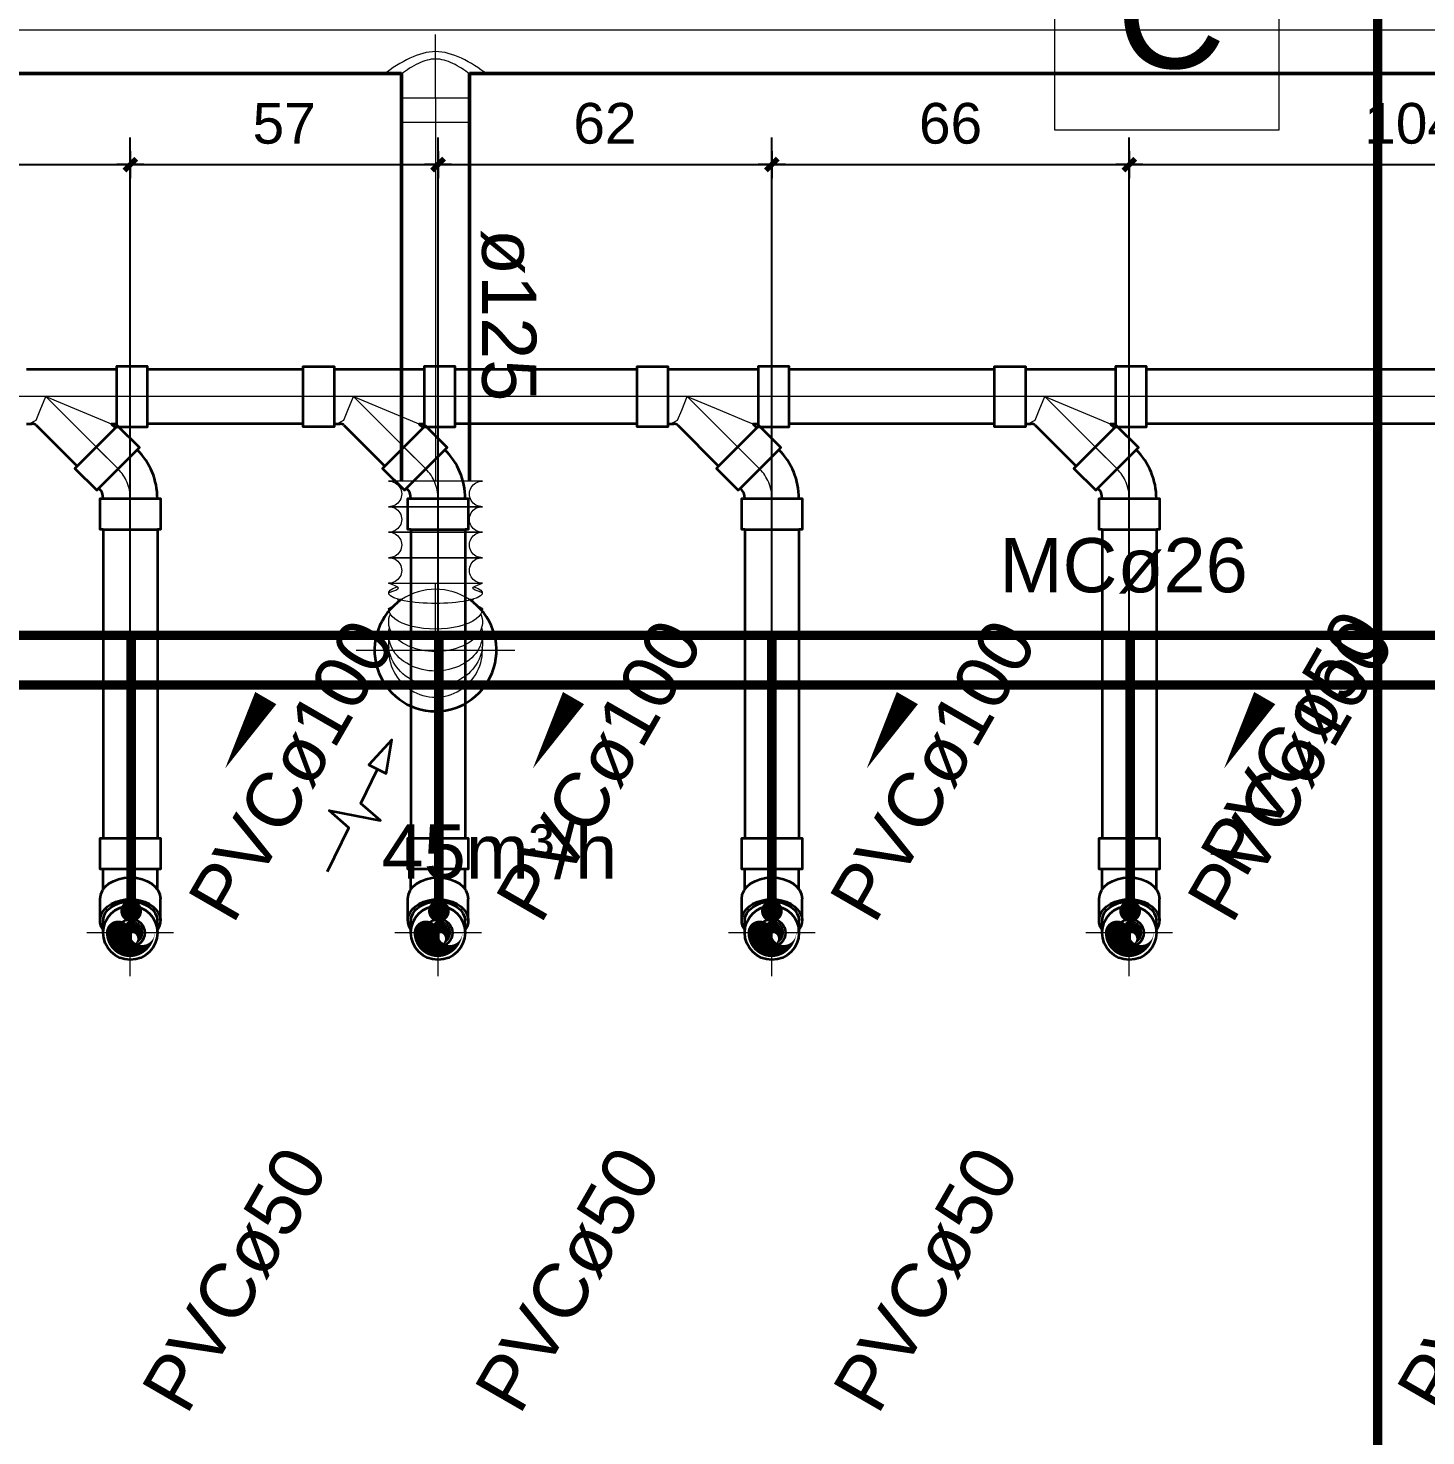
# Model space of a CAD drawing. Header units: metres. Extents: x -101133.8 to -101066.7, y -24899.3 to -24824.7.
# Drawn here: x -101109.935 to -101107.356, y -24846.924 to -24844.327 of the extents above; entities that cross this region are included whole.
import ezdxf

# ---------------------------------------------------------------- set-up
doc = ezdxf.new("R2010")
doc.units = ezdxf.units.M
doc.header["$LTSCALE"] = 0.2
doc.header["$PDSIZE"] = -5
doc.linetypes.add('AXES', pattern=[50.8, 31.75, -6.35, 6.35, -6.35])
doc.linetypes.add('CACHE', pattern=[9.525, 6.35, -3.175])
for name, color, linetype in [('CMT-COTATION DIVERS', 1, 'Continuous'), ('CMT-CVC-CTA1-REPRISE', 11, 'Continuous'), ('CMT-PLB-EC-U', 1, 'Continuous'), ('CMT-PLB-EF-U', 140, 'Continuous'), ('CMT-PLB-EU', 3, 'Continuous'), ('CMT-PLB-EV', 34, 'Continuous'), ('CMT-PLB-EV-SOUS DALLAGE', 1, 'Continuous'), ('CMT-PLB-REC-U', 30, 'Continuous')]:
    doc.layers.add(name, color=color, linetype=linetype)
doc.styles.add('Arial', font='arial.ttf')
doc.styles.get("Standard").update_dxf_attribs({"font": 'arial.ttf'})
doc.dimstyles.get("Standard").update_dxf_attribs({"dimtxt": 0.18, "dimasz": 0.18, "dimexe": 0.18, "dimexo": 0.0625, "dimgap": 0.09, "dimtad": 0, "dimtih": 1, "dimtoh": 1, "dimdec": 4, "dimzin": 0, "dimdsep": 46, "dimtxsty": 'Standard', "dimcen": 0.09, "dimadec": 0, "dimazin": 0, "dimtfac": 1, "dimtdec": 4, "dimtofl": 0, "dimtmove": 0, "dimatfit": 3, "dimfxl": 1, "dimtolj": 1, "dimtzin": 0, "dimarcsym": 0})

# ---------------------------------------------------------------- blocks, each defined once
blk = doc.blocks.new('COT-45')
at = {"color": 0}
for p, q in [((-1, 0), (1, 0)), ((0, -1), (0, 1))]:
    blk.add_line(p, q, dxfattribs=at)
at = {"color": 0, "const_width": 0.4}
blk.add_lwpolyline([(-0.44, -0.44), (0.44, 0.44)], dxfattribs=at)
blk = doc.blocks.new('*D108')
at = {"layer": 'CMT-COTATION DIVERS', "color": 0, "lineweight": -2}
for p, q in [((-101110.9176, -24845.9658), (-101110.9176, -24844.5285)), ((-101109.7469, -24845.8886), (-101109.7469, -24844.5285)), ((-101110.8926, -24844.5785), (-101109.7719, -24844.5785))]:
    blk.add_line(p, q, dxfattribs=at)
at = {"layer": 'Defpoints', "color": 0, "lineweight": 15}
for p in [(-101109.7469, -24844.5785), (-101109.7469, -24845.9186), (-101110.9176, -24845.9958)]:
    blk.add_point(p, dxfattribs=at)
at = {"layer": 'CMT-COTATION DIVERS', "color": 0, "lineweight": -2, "xscale": 0.025, "yscale": 0.025, "zscale": 0.025, "rotation": 180}
blk.add_blockref('COT-45', (-101110.9176, -24844.5785), dxfattribs=at)
at = {"layer": 'CMT-COTATION DIVERS', "color": 0, "lineweight": -2, "xscale": 0.025, "yscale": 0.025, "zscale": 0.025}
blk.add_blockref('COT-45', (-101109.7469, -24844.5785), dxfattribs=at)
at = {"layer": 'CMT-COTATION DIVERS', "color": 0, "lineweight": 15, "insert": (-101110.3322, -24844.5034), "char_height": 0.075, "attachment_point": 5}
blk.add_mtext('\\A1;117', dxfattribs=at)
blk = doc.blocks.new('*D109')
at = {"layer": 'CMT-COTATION DIVERS', "color": 0, "lineweight": -2}
for p, q in [((-101109.7469, -24845.8886), (-101109.7469, -24844.5285)), ((-101109.1791, -24845.8886), (-101109.1791, -24844.5285)), ((-101109.7219, -24844.5785), (-101109.2041, -24844.5785))]:
    blk.add_line(p, q, dxfattribs=at)
at = {"layer": 'Defpoints', "color": 0, "lineweight": 15}
for p in [(-101109.1791, -24844.5785), (-101109.7469, -24845.9186), (-101109.1791, -24845.9186)]:
    blk.add_point(p, dxfattribs=at)
at = {"layer": 'CMT-COTATION DIVERS', "color": 0, "lineweight": -2, "xscale": 0.025, "yscale": 0.025, "zscale": 0.025, "rotation": 180}
blk.add_blockref('COT-45', (-101109.7469, -24844.5785), dxfattribs=at)
at = {"layer": 'CMT-COTATION DIVERS', "color": 0, "lineweight": -2, "xscale": 0.025, "yscale": 0.025, "zscale": 0.025}
blk.add_blockref('COT-45', (-101109.1791, -24844.5785), dxfattribs=at)
at = {"layer": 'CMT-COTATION DIVERS', "color": 0, "lineweight": 15, "insert": (-101109.463, -24844.5029), "char_height": 0.075, "attachment_point": 5}
blk.add_mtext('\\A1;57', dxfattribs=at)
blk = doc.blocks.new('*D110')
at = {"layer": 'CMT-COTATION DIVERS', "color": 0, "lineweight": -2}
for p, q in [((-101109.1791, -24845.8886), (-101109.1791, -24844.5285)), ((-101108.5631, -24845.8886), (-101108.5631, -24844.5285)), ((-101109.1541, -24844.5785), (-101108.5881, -24844.5785))]:
    blk.add_line(p, q, dxfattribs=at)
at = {"layer": 'Defpoints', "color": 0, "lineweight": 15}
for p in [(-101108.5631, -24844.5785), (-101109.1791, -24845.9186), (-101108.5631, -24845.9186)]:
    blk.add_point(p, dxfattribs=at)
at = {"layer": 'CMT-COTATION DIVERS', "color": 0, "lineweight": -2, "xscale": 0.025, "yscale": 0.025, "zscale": 0.025, "rotation": 180}
blk.add_blockref('COT-45', (-101109.1791, -24844.5785), dxfattribs=at)
at = {"layer": 'CMT-COTATION DIVERS', "color": 0, "lineweight": -2, "xscale": 0.025, "yscale": 0.025, "zscale": 0.025}
blk.add_blockref('COT-45', (-101108.5631, -24844.5785), dxfattribs=at)
at = {"layer": 'CMT-COTATION DIVERS', "color": 0, "lineweight": 15, "insert": (-101108.8711, -24844.5028), "char_height": 0.075, "attachment_point": 5}
blk.add_mtext('\\A1;62', dxfattribs=at)
blk = doc.blocks.new('*D111')
at = {"layer": 'CMT-COTATION DIVERS', "color": 0, "lineweight": -2}
for p, q in [((-101108.5631, -24845.8886), (-101108.5631, -24844.5285)), ((-101107.9037, -24845.8886), (-101107.9037, -24844.5285)), ((-101108.5381, -24844.5785), (-101107.9287, -24844.5785))]:
    blk.add_line(p, q, dxfattribs=at)
at = {"layer": 'Defpoints', "color": 0, "lineweight": 15}
for p in [(-101107.9037, -24844.5785), (-101108.5631, -24845.9186), (-101107.9037, -24845.9186)]:
    blk.add_point(p, dxfattribs=at)
at = {"layer": 'CMT-COTATION DIVERS', "color": 0, "lineweight": -2, "xscale": 0.025, "yscale": 0.025, "zscale": 0.025, "rotation": 180}
blk.add_blockref('COT-45', (-101108.5631, -24844.5785), dxfattribs=at)
at = {"layer": 'CMT-COTATION DIVERS', "color": 0, "lineweight": -2, "xscale": 0.025, "yscale": 0.025, "zscale": 0.025}
blk.add_blockref('COT-45', (-101107.9037, -24844.5785), dxfattribs=at)
at = {"layer": 'CMT-COTATION DIVERS', "color": 0, "lineweight": 15, "insert": (-101108.2334, -24844.5028), "char_height": 0.075, "attachment_point": 5}
blk.add_mtext('\\A1;66', dxfattribs=at)
blk = doc.blocks.new('*D112')
at = {"layer": 'CMT-COTATION DIVERS', "color": 0, "lineweight": -2}
for p, q in [((-101107.9037, -24845.8886), (-101107.9037, -24844.5285)), ((-101106.8618, -24845.8485), (-101106.8618, -24844.5285)), ((-101107.8787, -24844.5785), (-101106.8868, -24844.5785))]:
    blk.add_line(p, q, dxfattribs=at)
at = {"layer": 'Defpoints', "color": 0, "lineweight": 15}
for p in [(-101106.8618, -24844.5785), (-101106.8618, -24845.8785), (-101107.9037, -24845.9186)]:
    blk.add_point(p, dxfattribs=at)
at = {"layer": 'CMT-COTATION DIVERS', "color": 0, "lineweight": -2, "xscale": 0.025, "yscale": 0.025, "zscale": 0.025, "rotation": 180}
blk.add_blockref('COT-45', (-101107.9037, -24844.5785), dxfattribs=at)
at = {"layer": 'CMT-COTATION DIVERS', "color": 0, "lineweight": -2, "xscale": 0.025, "yscale": 0.025, "zscale": 0.025}
blk.add_blockref('COT-45', (-101106.8618, -24844.5785), dxfattribs=at)
at = {"layer": 'CMT-COTATION DIVERS', "color": 0, "lineweight": 15, "insert": (-101107.3827, -24844.5028), "char_height": 0.075, "attachment_point": 5}
blk.add_mtext('\\A1;104', dxfattribs=at)

msp = doc.modelspace()

# ---------------------------------------------------------------- linework, layer by layer
at = {"layer": 'CMT-CVC-CTA1-REPRISE', "color": 8, "linetype": 'AXES', "lineweight": 20}
for p, q in [((-101109.5649, -24844.3307), (-101110.5879, -24844.3307)), ((-101109.1837, -24844.3307), (-101109.5649, -24844.3307)), ((-101108.5612, -24844.3307), (-101109.1837, -24844.3307)), ((-101109.1837, -24844.4557), (-101109.1837, -24844.3387)), ((-101107.6105, -24844.3307), (-101108.5612, -24844.3307)), ((-101106.9838, -24844.3307), (-101107.6105, -24844.3307)), ((-101109.1837, -24844.4557), (-101109.1837, -24845.1626)), ((-101109.1837, -24845.6208), (-101109.1837, -24845.3508)), ((-101109.3299, -24845.4746), (-101109.0374, -24845.4746))]:
    msp.add_line(p, q, dxfattribs=at)
at = {"layer": 'CMT-CVC-CTA1-REPRISE', "lineweight": 50}
for p, q in [((-101109.5649, -24844.4107), (-101110.5879, -24844.4107)), ((-101109.2462, -24844.4107), (-101109.5649, -24844.4107)), ((-101109.2462, -24844.4557), (-101109.2462, -24844.4107)), ((-101109.1212, -24844.4557), (-101109.1212, -24844.4107)), ((-101108.5612, -24844.4107), (-101109.1212, -24844.4107)), ((-101107.6105, -24844.4107), (-101108.5612, -24844.4107)), ((-101107.0463, -24844.4107), (-101107.6105, -24844.4107)), ((-101109.2462, -24844.4557), (-101109.2462, -24845.1626)), ((-101109.1212, -24844.4557), (-101109.1212, -24845.1626))]:
    msp.add_line(p, q, dxfattribs=at)
at = {"layer": 'CMT-CVC-CTA1-REPRISE', "color": 8, "linetype": 'Continuous', "lineweight": 20}
msp.add_line((-101109.1212, -24844.4557), (-101109.2462, -24844.4557), dxfattribs=at)
at = {"layer": 'CMT-CVC-CTA1-REPRISE', "color": 8, "linetype": 'CACHE', "lineweight": 20}
msp.add_line((-101109.1212, -24844.5007), (-101109.2462, -24844.5007), dxfattribs=at)
at = {"layer": 'CMT-CVC-CTA1-REPRISE', "color": 8, "linetype": 'Continuous', "lineweight": 20}
for points in [[(-101109.2702, -24845.2097), (-101109.0971, -24845.2097, -1.022259), (-101109.0971, -24845.1626), (-101109.2702, -24845.1626, -1.022259), (-101109.2702, -24845.2097), (-101109.2702, -24845.2097)], [(-101109.2702, -24845.2567), (-101109.0971, -24845.2567, -1.022259), (-101109.0971, -24845.2097), (-101109.2702, -24845.2097, -1.022259), (-101109.2702, -24845.2567), (-101109.2702, -24845.2567)], [(-101109.2702, -24845.3038), (-101109.0971, -24845.3038, -1.022259), (-101109.0971, -24845.2567), (-101109.2702, -24845.2567, -1.022259), (-101109.2702, -24845.3038), (-101109.2702, -24845.3038)], [(-101109.2702, -24845.3508), (-101109.0971, -24845.3508, -1.022259), (-101109.0971, -24845.3038), (-101109.2702, -24845.3038, -1.022259), (-101109.2702, -24845.3508), (-101109.2702, -24845.3508)]]:
    msp.add_lwpolyline(points, format="xyb", dxfattribs=at)
msp.add_lwpolyline([(-101109.2702, -24845.3508), (-101109.0971, -24845.3508)], dxfattribs=at)
at = {"layer": 'CMT-CVC-CTA1-REPRISE', "linetype": 'Continuous', "lineweight": 35}
msp.add_lwpolyline([(-101109.383, -24845.8828), (-101109.3435, -24845.8019), (-101109.3797, -24845.7704), (-101109.2855, -24845.7887), (-101109.3217, -24845.7572), (-101109.2908, -24845.6941), (-101109.2746, -24845.702), (-101109.2645, -24845.6401), (-101109.307, -24845.6862), (-101109.2908, -24845.6941)], dxfattribs=at)
at = {"layer": 'CMT-CVC-CTA1-REPRISE', "color": 9, "linetype": 'CACHE', "lineweight": 20}
msp.add_arc((-101109.1837, -24845.4746), 0.1125, 56.251, 123.749, dxfattribs=at)
at = {"layer": 'CMT-CVC-CTA1-REPRISE', "lineweight": 35}
msp.add_arc((-101109.1837, -24845.4746), 0.1125, 123.749, 56.251, dxfattribs=at)
at = {"layer": 'CMT-CVC-CTA1-REPRISE', "color": 8, "linetype": 'Continuous', "lineweight": 20}
msp.add_arc((-101109.1837, -24845.4746), 0.0865, 175.6813, 4.3187, dxfattribs=at)
at = {"layer": 'CMT-CVC-CTA1-REPRISE', "color": 8, "linetype": 'Continuous', "lineweight": 20, "extrusion": (0, 0, -1)}
for centre, ratio, start_param, end_param in [((-101109.1837, -24845.3687), 0.224951, 5.665426, 10.042538), ((-101109.1837, -24845.4223), 0.62932, 6.012033, 9.69593), ((-101109.1837, -24845.3976), 0.438371, 0, 3.141593), ((-101109.1837, -24845.4457), 0.777146, 6.089954, 9.618009), ((-101109.1837, -24845.4622), 0.898794, 6.169183, 9.538781)]:
    msp.add_ellipse(centre, major_axis=(0.0865, 0), ratio=ratio, start_param=start_param, end_param=end_param, dxfattribs=at)
at = {"layer": 'CMT-CVC-CTA1-REPRISE', "color": 8, "linetype": 'Continuous', "lineweight": 20}
for points in [[(-101109.0899, -24844.4107), (-101109.1025, -24844.4012), (-101109.1368, -24844.3791), (-101109.1837, -24844.3656), (-101109.2305, -24844.3791), (-101109.2649, -24844.4012), (-101109.2774, -24844.4107)], [(-101109.1212, -24844.4107), (-101109.1295, -24844.4044), (-101109.1524, -24844.3896), (-101109.1837, -24844.3807), (-101109.2149, -24844.3896), (-101109.2378, -24844.4044), (-101109.2462, -24844.4107)], [(-101109.2702, -24845.3687), (-101109.2462, -24845.3598), (-101109.2462, -24845.3598), (-101109.2702, -24845.3508)], [(-101109.0971, -24845.3687), (-101109.1212, -24845.3598), (-101109.1212, -24845.3598), (-101109.0971, -24845.3508)], [(-101109.2702, -24845.3976), (-101109.255, -24845.3884), (-101109.2494, -24845.3851), (-101109.2534, -24845.3802)], [(-101109.0971, -24845.3976), (-101109.1123, -24845.3884), (-101109.1179, -24845.3851), (-101109.1139, -24845.3802)]]:
    msp.add_open_spline(points, degree=3, dxfattribs=at)
at = {"layer": 'CMT-PLB-EC-U', "const_width": 0.0175}
msp.add_lwpolyline([(-101110.7791, -24845.5388), (-101107.2954, -24845.5388)], dxfattribs=at)
at = {"layer": 'CMT-PLB-EF-U', "linetype": 'Continuous', "lineweight": 20}
msp.add_lwpolyline([(-101107.8343, -24844.089), (-101107.6278, -24844.089), (-101107.6278, -24844.5152), (-101108.0408, -24844.5152), (-101108.0408, -24844.089), (-101107.8343, -24844.089)], dxfattribs=at)
at = {"layer": 'CMT-PLB-EF-U', "const_width": 0.0175}
for points in [[(-101110.8968, -24845.4469), (-101107.1454, -24845.4469)], [(-101109.7453, -24845.9558), (-101109.7453, -24845.4469)], [(-101109.1775, -24845.9558), (-101109.1775, -24845.4469)], [(-101108.5631, -24845.9558), (-101108.5631, -24845.4469)], [(-101107.9021, -24845.9558), (-101107.9021, -24845.4469)]]:
    msp.add_lwpolyline(points, dxfattribs=at)
at = {"layer": 'CMT-PLB-EF-U', "const_width": 0.02}
for points in [[(-101109.7453, -24845.9658, -1), (-101109.7453, -24845.9458, -1)], [(-101109.1775, -24845.9658, -1), (-101109.1775, -24845.9458, -1)], [(-101108.5631, -24845.9658, -1), (-101108.5631, -24845.9458, -1)], [(-101107.9021, -24845.9658, -1), (-101107.9021, -24845.9458, -1)]]:
    msp.add_lwpolyline(points, format="xyb", close=True, dxfattribs=at)
at = {"layer": 'CMT-PLB-EU', "linetype": 'Continuous', "lineweight": 20}
msp.add_lwpolyline([(-101107.2372, -24845.0282, 0, 0, 0), (-101107.3872, -24845.2881, 0.045, 0, 0), (-101107.4622, -24845.418, 0, 0, 0)], format="xyseb", dxfattribs=at)
at = {"layer": 'CMT-PLB-EV', "color": 8, "linetype": 'AXES', "lineweight": 20}
for p, q in [((-101109.7453, -24845.9558), (-101109.7453, -24846.0358)), ((-101109.1775, -24845.9558), (-101109.1775, -24846.0358)), ((-101108.5631, -24845.9558), (-101108.5631, -24846.0358)), ((-101107.9021, -24845.9558), (-101107.9021, -24846.0358)), ((-101109.7053, -24845.9958), (-101109.7853, -24845.9958)), ((-101109.1375, -24845.9958), (-101109.2175, -24845.9958)), ((-101108.5231, -24845.9958), (-101108.6031, -24845.9958)), ((-101107.8621, -24845.9958), (-101107.9421, -24845.9958))]:
    msp.add_line(p, q, dxfattribs=at)
at = {"layer": 'CMT-PLB-EV', "color": 8, "linetype": 'Continuous', "lineweight": 20}
for points in [[(-101109.7453, -24845.9748, 0.003, 0.003, -0.414214), (-101109.7243, -24845.9958, 0.003, 0, -0.394163), (-101109.7453, -24846.0183, 0, 0.003, 1.001955), (-101109.7453, -24845.9943, 0, 0, 0), (-101109.7453, -24845.9902, 0.0112, 0.0112, -1), (-101109.7453, -24845.979, 0, 0, 0), (-101109.7509, -24845.9846, 0, 0, 0), (-101109.7453, -24845.9846, 0.0165, 0.0165, -0.414214), (-101109.7341, -24845.9958, 0, 0, 0), (-101109.7348, -24845.9902, 0.015, 0, -0.468375), (-101109.7378, -24846.0162, 0, 0, 0)], [(-101109.1775, -24845.9748, 0.003, 0.003, -0.414214), (-101109.1565, -24845.9958, 0.003, 0, -0.394163), (-101109.1775, -24846.0183, 0, 0.003, 1.001955), (-101109.1775, -24845.9943, 0, 0, 0), (-101109.1775, -24845.9902, 0.0112, 0.0112, -1), (-101109.1775, -24845.979, 0, 0, 0), (-101109.1831, -24845.9846, 0, 0, 0), (-101109.1775, -24845.9846, 0.0165, 0.0165, -0.414214), (-101109.1663, -24845.9958, 0, 0, 0), (-101109.167, -24845.9902, 0.015, 0, -0.468375), (-101109.17, -24846.0162, 0, 0, 0)], [(-101108.5631, -24845.9748, 0.003, 0.003, -0.414214), (-101108.5421, -24845.9958, 0.003, 0, -0.394163), (-101108.5631, -24846.0183, 0, 0.003, 1.001955), (-101108.5631, -24845.9943, 0, 0, 0), (-101108.5631, -24845.9902, 0.0112, 0.0112, -1), (-101108.5631, -24845.979, 0, 0, 0), (-101108.5687, -24845.9846, 0, 0, 0), (-101108.5631, -24845.9846, 0.0165, 0.0165, -0.414214), (-101108.5519, -24845.9958, 0, 0, 0), (-101108.5526, -24845.9902, 0.015, 0, -0.468375), (-101108.5556, -24846.0162, 0, 0, 0)], [(-101107.9021, -24845.9748, 0.003, 0.003, -0.414214), (-101107.8811, -24845.9958, 0.003, 0, -0.394163), (-101107.9021, -24846.0183, 0, 0.003, 1.001955), (-101107.9021, -24845.9943, 0, 0, 0), (-101107.9021, -24845.9902, 0.0112, 0.0112, -1), (-101107.9021, -24845.979, 0, 0, 0), (-101107.9077, -24845.9846, 0, 0, 0), (-101107.9021, -24845.9846, 0.0165, 0.0165, -0.414214), (-101107.8908, -24845.9958, 0, 0, 0), (-101107.8916, -24845.9902, 0.015, 0, -0.468375), (-101107.8946, -24846.0162, 0, 0, 0)]]:
    msp.add_lwpolyline(points, format="xyseb", dxfattribs=at)
at = {"layer": 'CMT-PLB-EV', "linetype": 'Continuous', "lineweight": 20}
for points in [[(-101109.7578, -24846.0175, 0, 0, 0), (-101109.9078, -24846.2773, 0.045, 0, 0), (-101109.9828, -24846.4072, 0, 0, 0)], [(-101109.19, -24846.0175, 0, 0, 0), (-101109.34, -24846.2773, 0.045, 0, 0), (-101109.415, -24846.4072, 0, 0, 0)], [(-101108.5756, -24846.0175, 0, 0, 0), (-101108.7256, -24846.2773, 0.045, 0, 0), (-101108.8006, -24846.4072, 0, 0, 0)], [(-101107.9146, -24846.0175, 0, 0, 0), (-101108.0646, -24846.2773, 0.045, 0, 0), (-101108.1396, -24846.4072, 0, 0, 0)]]:
    msp.add_lwpolyline(points, format="xyseb", dxfattribs=at)
at = {"layer": 'CMT-PLB-EV', "lineweight": 35}
for centre in [(-101109.7453, -24845.9958), (-101109.1775, -24845.9958), (-101108.5631, -24845.9958), (-101107.9021, -24845.9958)]:
    msp.add_circle(centre, 0.025, dxfattribs=at)
at = {"layer": 'CMT-PLB-EV-SOUS DALLAGE', "lineweight": 35}
for p, q in [((-101109.7722, -24844.9566), (-101109.9386, -24844.9566)), ((-101109.7722, -24844.9566), (-101109.7722, -24845.0566)), ((-101109.4278, -24844.9566), (-101109.7152, -24844.9566)), ((-101109.7152, -24845.0566), (-101109.7152, -24844.9566)), ((-101109.4278, -24845.0566), (-101109.4278, -24844.9566)), ((-101109.3708, -24844.9566), (-101109.3708, -24845.0566)), ((-101109.2044, -24844.9566), (-101109.3708, -24844.9566)), ((-101109.2044, -24844.9566), (-101109.2044, -24845.0566)), ((-101108.8118, -24844.9566), (-101109.1474, -24844.9566)), ((-101109.1474, -24845.0566), (-101109.1474, -24844.9566)), ((-101108.8118, -24845.0566), (-101108.8118, -24844.9566)), ((-101108.7548, -24844.9566), (-101108.7548, -24845.0566)), ((-101108.5884, -24844.9566), (-101108.7548, -24844.9566)), ((-101108.5884, -24844.9566), (-101108.5884, -24845.0566)), ((-101108.1524, -24844.9566), (-101108.5314, -24844.9566)), ((-101108.5314, -24845.0566), (-101108.5314, -24844.9566)), ((-101108.1524, -24845.0566), (-101108.1524, -24844.9566)), ((-101108.0954, -24844.9566), (-101108.0954, -24845.0566)), ((-101107.9289, -24844.9566), (-101108.0954, -24844.9566)), ((-101107.9289, -24844.9566), (-101107.9289, -24845.0566)), ((-101107.1105, -24844.9566), (-101107.8719, -24844.9566)), ((-101107.8719, -24845.0566), (-101107.8719, -24844.9566)), ((-101109.9386, -24845.0566), (-101109.9277, -24845.0566)), ((-101109.9206, -24845.0595), (-101109.8451, -24845.1351)), ((-101109.7744, -24845.0644), (-101109.8451, -24845.1351)), ((-101109.8451, -24845.1351), (-101109.7744, -24845.0644)), ((-101109.7822, -24845.0566), (-101109.7722, -24845.0566)), ((-101109.7822, -24845.0566), (-101109.7744, -24845.0644)), ((-101109.7744, -24845.0644), (-101109.7744, -24845.0644)), ((-101109.4278, -24845.0566), (-101109.7152, -24845.0566)), ((-101109.3708, -24845.0566), (-101109.3599, -24845.0566)), ((-101109.3528, -24845.0595), (-101109.2773, -24845.1351)), ((-101109.2066, -24845.0644), (-101109.2773, -24845.1351)), ((-101109.2773, -24845.1351), (-101109.2066, -24845.0644)), ((-101109.2144, -24845.0566), (-101109.2044, -24845.0566)), ((-101109.2144, -24845.0566), (-101109.2066, -24845.0644)), ((-101109.2066, -24845.0644), (-101109.2066, -24845.0644)), ((-101108.8118, -24845.0566), (-101109.1474, -24845.0566)), ((-101108.7548, -24845.0566), (-101108.744, -24845.0566)), ((-101108.7369, -24845.0595), (-101108.6613, -24845.1351)), ((-101108.5906, -24845.0644), (-101108.6613, -24845.1351)), ((-101108.6613, -24845.1351), (-101108.5906, -24845.0644)), ((-101108.5984, -24845.0566), (-101108.5884, -24845.0566)), ((-101108.5984, -24845.0566), (-101108.5906, -24845.0644)), ((-101108.5906, -24845.0644), (-101108.5906, -24845.0644)), ((-101108.1524, -24845.0566), (-101108.5314, -24845.0566)), ((-101108.0954, -24845.0566), (-101108.0845, -24845.0566)), ((-101108.0774, -24845.0595), (-101108.0019, -24845.1351)), ((-101107.9312, -24845.0644), (-101108.0019, -24845.1351)), ((-101108.0019, -24845.1351), (-101107.9312, -24845.0644)), ((-101107.9389, -24845.0566), (-101107.9289, -24845.0566)), ((-101107.9389, -24845.0566), (-101107.9312, -24845.0644)), ((-101107.9312, -24845.0644), (-101107.9312, -24845.0644)), ((-101107.1105, -24845.0566), (-101107.8719, -24845.0566)), ((-101109.8048, -24845.1754), (-101109.7341, -24845.1047)), ((-101109.8048, -24845.1754), (-101109.7341, -24845.1047)), ((-101109.237, -24845.1754), (-101109.1663, -24845.1047)), ((-101109.237, -24845.1754), (-101109.1663, -24845.1047)), ((-101108.621, -24845.1754), (-101108.5503, -24845.1047)), ((-101108.621, -24845.1754), (-101108.5503, -24845.1047)), ((-101107.9616, -24845.1754), (-101107.8908, -24845.1047)), ((-101107.9616, -24845.1754), (-101107.8908, -24845.1047)), ((-101109.8048, -24845.1754), (-101109.8048, -24845.1754)), ((-101109.237, -24845.1754), (-101109.237, -24845.1754)), ((-101108.621, -24845.1754), (-101108.621, -24845.1754)), ((-101107.9616, -24845.1754), (-101107.9616, -24845.1754)), ((-101109.7969, -24845.1945), (-101109.6969, -24845.1945)), ((-101109.2291, -24845.1945), (-101109.1291, -24845.1945)), ((-101108.6131, -24845.1945), (-101108.5131, -24845.1945)), ((-101107.9537, -24845.1945), (-101107.8537, -24845.1945)), ((-101109.7969, -24845.2515), (-101109.7969, -24845.8215)), ((-101109.7969, -24845.2515), (-101109.6969, -24845.2515)), ((-101109.6969, -24845.2515), (-101109.6969, -24845.8215)), ((-101109.2291, -24845.2515), (-101109.2291, -24845.8215)), ((-101109.2291, -24845.2515), (-101109.1291, -24845.2515)), ((-101109.1291, -24845.2515), (-101109.1291, -24845.8215)), ((-101108.6131, -24845.2515), (-101108.6131, -24845.8215)), ((-101108.6131, -24845.2515), (-101108.5131, -24845.2515)), ((-101108.5131, -24845.2515), (-101108.5131, -24845.8215)), ((-101107.9537, -24845.2515), (-101107.9537, -24845.8215)), ((-101107.9537, -24845.2515), (-101107.8537, -24845.2515)), ((-101107.8537, -24845.2515), (-101107.8537, -24845.8215)), ((-101109.7969, -24845.8215), (-101109.6969, -24845.8215)), ((-101109.2291, -24845.8215), (-101109.1291, -24845.8215)), ((-101108.6131, -24845.8215), (-101108.5131, -24845.8215)), ((-101107.9537, -24845.8215), (-101107.8537, -24845.8215)), ((-101109.7969, -24845.9156), (-101109.7969, -24845.8785)), ((-101109.6969, -24845.8785), (-101109.7969, -24845.8785)), ((-101109.6969, -24845.9156), (-101109.6969, -24845.8785)), ((-101109.2291, -24845.9156), (-101109.2291, -24845.8785)), ((-101109.1291, -24845.8785), (-101109.2291, -24845.8785)), ((-101109.1291, -24845.9156), (-101109.1291, -24845.8785)), ((-101108.6131, -24845.9156), (-101108.6131, -24845.8785)), ((-101108.5131, -24845.8785), (-101108.6131, -24845.8785)), ((-101108.5131, -24845.9156), (-101108.5131, -24845.8785)), ((-101107.9537, -24845.9156), (-101107.9537, -24845.8785)), ((-101107.8537, -24845.8785), (-101107.9537, -24845.8785)), ((-101107.8537, -24845.9156), (-101107.8537, -24845.8785)), ((-101109.8026, -24845.9733), (-101109.8026, -24845.933)), ((-101109.6912, -24845.9733), (-101109.6912, -24845.933)), ((-101109.2348, -24845.9733), (-101109.2348, -24845.933)), ((-101109.1234, -24845.9733), (-101109.1234, -24845.933)), ((-101108.6188, -24845.9733), (-101108.6188, -24845.933)), ((-101108.5074, -24845.9733), (-101108.5074, -24845.933)), ((-101107.9594, -24845.9733), (-101107.9594, -24845.933)), ((-101107.848, -24845.9733), (-101107.848, -24845.933)), ((-101109.7969, -24845.9958), (-101109.7969, -24845.9733)), ((-101109.6969, -24845.9958), (-101109.6969, -24845.9733)), ((-101109.2291, -24845.9958), (-101109.2291, -24845.9733)), ((-101109.1291, -24845.9958), (-101109.1291, -24845.9733)), ((-101108.6131, -24845.9958), (-101108.6131, -24845.9733)), ((-101108.5131, -24845.9958), (-101108.5131, -24845.9733)), ((-101107.9537, -24845.9958), (-101107.9537, -24845.9733)), ((-101107.8537, -24845.9958), (-101107.8537, -24845.9733))]:
    msp.add_line(p, q, dxfattribs=at)
at = {"layer": 'CMT-PLB-EV-SOUS DALLAGE', "color": 8, "linetype": 'AXES', "lineweight": 20}
for p, q in [((-101109.7152, -24845.0066), (-101109.9956, -24845.0066)), ((-101109.9029, -24845.0066), (-101109.7694, -24845.14)), ((-101109.4278, -24845.0066), (-101109.7152, -24845.0066)), ((-101109.1474, -24845.0066), (-101109.4278, -24845.0066)), ((-101109.3351, -24845.0066), (-101109.2016, -24845.14)), ((-101108.8118, -24845.0066), (-101109.1474, -24845.0066)), ((-101108.5314, -24845.0066), (-101108.8118, -24845.0066)), ((-101108.7191, -24845.0066), (-101108.5857, -24845.14)), ((-101108.1524, -24845.0066), (-101108.5314, -24845.0066)), ((-101107.8719, -24845.0066), (-101108.1524, -24845.0066)), ((-101108.0596, -24845.0066), (-101107.9262, -24845.14)), ((-101107.1105, -24845.0066), (-101107.8719, -24845.0066)), ((-101109.7694, -24845.14), (-101109.8097, -24845.0997)), ((-101109.7694, -24845.14), (-101109.8097, -24845.0997)), ((-101109.2016, -24845.14), (-101109.2419, -24845.0997)), ((-101109.2016, -24845.14), (-101109.2419, -24845.0997)), ((-101108.5857, -24845.14), (-101108.626, -24845.0997)), ((-101108.5857, -24845.14), (-101108.626, -24845.0997)), ((-101107.9262, -24845.14), (-101107.9665, -24845.0997)), ((-101107.9262, -24845.14), (-101107.9665, -24845.0997)), ((-101109.7469, -24845.1945), (-101109.7469, -24845.2515)), ((-101109.1791, -24845.1945), (-101109.1791, -24845.2515)), ((-101108.5631, -24845.1945), (-101108.5631, -24845.2515)), ((-101107.9037, -24845.1945), (-101107.9037, -24845.2515)), ((-101109.7469, -24845.2515), (-101109.7469, -24845.8215)), ((-101109.1791, -24845.2515), (-101109.1791, -24845.8215)), ((-101108.5631, -24845.2515), (-101108.5631, -24845.8215)), ((-101107.9037, -24845.2515), (-101107.9037, -24845.8215)), ((-101109.7469, -24846.0758), (-101109.7469, -24845.8215)), ((-101109.1791, -24846.0758), (-101109.1791, -24845.8215)), ((-101108.5631, -24846.0758), (-101108.5631, -24845.8215)), ((-101107.9037, -24846.0758), (-101107.9037, -24845.8215)), ((-101109.6669, -24845.9958), (-101109.8269, -24845.9958)), ((-101109.0991, -24845.9958), (-101109.2591, -24845.9958)), ((-101108.4831, -24845.9958), (-101108.6431, -24845.9958)), ((-101107.8237, -24845.9958), (-101107.9837, -24845.9958))]:
    msp.add_line(p, q, dxfattribs=at)
at = {"layer": 'CMT-PLB-EV-SOUS DALLAGE', "lineweight": 35}
for points in [[(-101109.7152, -24844.9566), (-101109.7152, -24844.9509), (-101109.7722, -24844.9509), (-101109.7722, -24844.9566)], [(-101109.4278, -24844.9566), (-101109.4278, -24844.9509), (-101109.3708, -24844.9509), (-101109.3708, -24844.9566)], [(-101109.1474, -24844.9566), (-101109.1474, -24844.9509), (-101109.2044, -24844.9509), (-101109.2044, -24844.9566)], [(-101108.8118, -24844.9566), (-101108.8118, -24844.9509), (-101108.7548, -24844.9509), (-101108.7548, -24844.9566)], [(-101108.5314, -24844.9566), (-101108.5314, -24844.9509), (-101108.5884, -24844.9509), (-101108.5884, -24844.9566)], [(-101108.1524, -24844.9566), (-101108.1524, -24844.9509), (-101108.0954, -24844.9509), (-101108.0954, -24844.9566)], [(-101107.8719, -24844.9566), (-101107.8719, -24844.9509), (-101107.9289, -24844.9509), (-101107.9289, -24844.9566)], [(-101109.7341, -24845.1047), (-101109.73, -24845.1006), (-101109.7703, -24845.0603), (-101109.7744, -24845.0644)], [(-101109.7341, -24845.1047), (-101109.73, -24845.1006), (-101109.7703, -24845.0603), (-101109.7744, -24845.0644)], [(-101109.7722, -24845.0566), (-101109.7722, -24845.0623), (-101109.7152, -24845.0623), (-101109.7152, -24845.0566)], [(-101109.3708, -24845.0566), (-101109.3708, -24845.0623), (-101109.4278, -24845.0623), (-101109.4278, -24845.0566)], [(-101109.1663, -24845.1047), (-101109.1622, -24845.1006), (-101109.2025, -24845.0603), (-101109.2066, -24845.0644)], [(-101109.1663, -24845.1047), (-101109.1622, -24845.1006), (-101109.2025, -24845.0603), (-101109.2066, -24845.0644)], [(-101109.2044, -24845.0566), (-101109.2044, -24845.0623), (-101109.1474, -24845.0623), (-101109.1474, -24845.0566)], [(-101108.7548, -24845.0566), (-101108.7548, -24845.0623), (-101108.8118, -24845.0623), (-101108.8118, -24845.0566)], [(-101108.5503, -24845.1047), (-101108.5463, -24845.1006), (-101108.5866, -24845.0603), (-101108.5906, -24845.0644)], [(-101108.5503, -24845.1047), (-101108.5463, -24845.1006), (-101108.5866, -24845.0603), (-101108.5906, -24845.0644)], [(-101108.5884, -24845.0566), (-101108.5884, -24845.0623), (-101108.5314, -24845.0623), (-101108.5314, -24845.0566)], [(-101108.0954, -24845.0566), (-101108.0954, -24845.0623), (-101108.1524, -24845.0623), (-101108.1524, -24845.0566)], [(-101107.8908, -24845.1047), (-101107.8868, -24845.1006), (-101107.9271, -24845.0603), (-101107.9312, -24845.0644)], [(-101107.8908, -24845.1047), (-101107.8868, -24845.1006), (-101107.9271, -24845.0603), (-101107.9312, -24845.0644)], [(-101107.9289, -24845.0566), (-101107.9289, -24845.0623), (-101107.8719, -24845.0623), (-101107.8719, -24845.0566)], [(-101109.8451, -24845.1351), (-101109.8491, -24845.1391), (-101109.8088, -24845.1794), (-101109.8048, -24845.1754)], [(-101109.8451, -24845.1351), (-101109.8491, -24845.1391), (-101109.8088, -24845.1794), (-101109.8048, -24845.1754)], [(-101109.2773, -24845.1351), (-101109.2813, -24845.1391), (-101109.241, -24845.1794), (-101109.237, -24845.1754)], [(-101109.2773, -24845.1351), (-101109.2813, -24845.1391), (-101109.241, -24845.1794), (-101109.237, -24845.1754)], [(-101108.6613, -24845.1351), (-101108.6654, -24845.1391), (-101108.6251, -24845.1794), (-101108.621, -24845.1754)], [(-101108.6613, -24845.1351), (-101108.6654, -24845.1391), (-101108.6251, -24845.1794), (-101108.621, -24845.1754)], [(-101108.0019, -24845.1351), (-101108.0059, -24845.1391), (-101107.9656, -24845.1794), (-101107.9616, -24845.1754)], [(-101108.0019, -24845.1351), (-101108.0059, -24845.1391), (-101107.9656, -24845.1794), (-101107.9616, -24845.1754)], [(-101109.7969, -24845.2515), (-101109.8026, -24845.2515), (-101109.8026, -24845.1945), (-101109.7969, -24845.1945)], [(-101109.6969, -24845.1945), (-101109.6912, -24845.1945), (-101109.6912, -24845.2515), (-101109.6969, -24845.2515)], [(-101109.2291, -24845.2515), (-101109.2348, -24845.2515), (-101109.2348, -24845.1945), (-101109.2291, -24845.1945)], [(-101109.1291, -24845.1945), (-101109.1234, -24845.1945), (-101109.1234, -24845.2515), (-101109.1291, -24845.2515)], [(-101108.6131, -24845.2515), (-101108.6188, -24845.2515), (-101108.6188, -24845.1945), (-101108.6131, -24845.1945)], [(-101108.5131, -24845.1945), (-101108.5074, -24845.1945), (-101108.5074, -24845.2515), (-101108.5131, -24845.2515)], [(-101107.9537, -24845.2515), (-101107.9594, -24845.2515), (-101107.9594, -24845.1945), (-101107.9537, -24845.1945)], [(-101107.8537, -24845.1945), (-101107.848, -24845.1945), (-101107.848, -24845.2515), (-101107.8537, -24845.2515)], [(-101109.7969, -24845.8785), (-101109.8026, -24845.8785), (-101109.8026, -24845.8215), (-101109.7969, -24845.8215)], [(-101109.6969, -24845.8215), (-101109.6912, -24845.8215), (-101109.6912, -24845.8785), (-101109.6969, -24845.8785)], [(-101109.2291, -24845.8785), (-101109.2348, -24845.8785), (-101109.2348, -24845.8215), (-101109.2291, -24845.8215)], [(-101109.1291, -24845.8215), (-101109.1234, -24845.8215), (-101109.1234, -24845.8785), (-101109.1291, -24845.8785)], [(-101108.6131, -24845.8785), (-101108.6188, -24845.8785), (-101108.6188, -24845.8215), (-101108.6131, -24845.8215)], [(-101108.5131, -24845.8215), (-101108.5074, -24845.8215), (-101108.5074, -24845.8785), (-101108.5131, -24845.8785)], [(-101107.9537, -24845.8785), (-101107.9594, -24845.8785), (-101107.9594, -24845.8215), (-101107.9537, -24845.8215)], [(-101107.8537, -24845.8215), (-101107.848, -24845.8215), (-101107.848, -24845.8785), (-101107.8537, -24845.8785)]]:
    msp.add_lwpolyline(points, dxfattribs=at)
at = {"layer": 'CMT-PLB-EV-SOUS DALLAGE', "color": 8, "linetype": 'Continuous', "lineweight": 20}
for points in [[(-101109.9336, -24845.0566), (-101109.9208, -24845.0499), (-101109.9132, -24845.0316), (-101109.9029, -24845.0066), (-101109.8425, -24845.0316), (-101109.7983, -24845.0499), (-101109.7822, -24845.0566)], [(-101109.3658, -24845.0566), (-101109.353, -24845.0499), (-101109.3454, -24845.0316), (-101109.3351, -24845.0066), (-101109.2747, -24845.0316), (-101109.2305, -24845.0499), (-101109.2144, -24845.0566)], [(-101108.7498, -24845.0566), (-101108.737, -24845.0499), (-101108.7295, -24845.0316), (-101108.7191, -24845.0066), (-101108.6587, -24845.0316), (-101108.6146, -24845.0499), (-101108.5984, -24845.0566)], [(-101108.0904, -24845.0566), (-101108.0776, -24845.0499), (-101108.07, -24845.0316), (-101108.0596, -24845.0066), (-101107.9993, -24845.0316), (-101107.9551, -24845.0499), (-101107.9389, -24845.0566)]]:
    msp.add_lwpolyline(points, dxfattribs=at)
at = {"layer": 'CMT-PLB-EV-SOUS DALLAGE', "linetype": 'Continuous', "lineweight": 20}
for points in [[(-101109.7219, -24845.9525, 0, 0, 0), (-101109.5719, -24845.6927, 0, 0.045, 0), (-101109.4969, -24845.5628, 0.045, 0.045, 0)], [(-101109.1541, -24845.9525, 0, 0, 0), (-101109.0041, -24845.6927, 0, 0.045, 0), (-101108.9291, -24845.5628, 0.045, 0.045, 0)], [(-101108.5381, -24845.9525, 0, 0, 0), (-101108.3881, -24845.6927, 0, 0.045, 0), (-101108.3131, -24845.5628, 0.045, 0.045, 0)], [(-101107.8787, -24845.9525, 0, 0, 0), (-101107.7287, -24845.6927, 0, 0.045, 0), (-101107.6537, -24845.5628, 0.045, 0.045, 0)]]:
    msp.add_lwpolyline(points, format="xyseb", dxfattribs=at)
at = {"layer": 'CMT-PLB-EV-SOUS DALLAGE', "color": 8, "linetype": 'Continuous', "lineweight": 20}
for points in [[(-101109.7889, -24845.9958, 0.006, 0.006, 0.414214), (-101109.7469, -24846.0378, 0.006, 0, 0.394163), (-101109.7019, -24845.9958, 0, 0.006, -1.001955), (-101109.7499, -24845.9958, 0, 0, 0), (-101109.7581, -24845.9958, 0.0225, 0.0225, 1), (-101109.7806, -24845.9958, 0, 0, 0), (-101109.7694, -24845.9846, 0, 0, 0), (-101109.7694, -24845.9958, 0.033, 0.033, 0.414214), (-101109.7469, -24846.0183, 0, 0, 0), (-101109.7581, -24846.0168, 0.03, 0, 0.468375), (-101109.7061, -24846.0108, 0, 0, 0)], [(-101109.2211, -24845.9958, 0.006, 0.006, 0.414214), (-101109.1791, -24846.0378, 0.006, 0, 0.394163), (-101109.1341, -24845.9958, 0, 0.006, -1.001955), (-101109.1821, -24845.9958, 0, 0, 0), (-101109.1903, -24845.9958, 0.0225, 0.0225, 1), (-101109.2128, -24845.9958, 0, 0, 0), (-101109.2016, -24845.9846, 0, 0, 0), (-101109.2016, -24845.9958, 0.033, 0.033, 0.414214), (-101109.1791, -24846.0183, 0, 0, 0), (-101109.1903, -24846.0168, 0.03, 0, 0.468375), (-101109.1383, -24846.0108, 0, 0, 0)], [(-101108.6051, -24845.9958, 0.006, 0.006, 0.414214), (-101108.5631, -24846.0378, 0.006, 0, 0.394163), (-101108.5181, -24845.9958, 0, 0.006, -1.001955), (-101108.5661, -24845.9958, 0, 0, 0), (-101108.5744, -24845.9958, 0.0225, 0.0225, 1), (-101108.5969, -24845.9958, 0, 0, 0), (-101108.5856, -24845.9846, 0, 0, 0), (-101108.5856, -24845.9958, 0.033, 0.033, 0.414214), (-101108.5631, -24846.0183, 0, 0, 0), (-101108.5744, -24846.0168, 0.03, 0, 0.468375), (-101108.5224, -24846.0108, 0, 0, 0)], [(-101107.9457, -24845.9958, 0.006, 0.006, 0.414214), (-101107.9037, -24846.0378, 0.006, 0, 0.394163), (-101107.8587, -24845.9958, 0, 0.006, -1.001955), (-101107.9067, -24845.9958, 0, 0, 0), (-101107.9149, -24845.9958, 0.0225, 0.0225, 1), (-101107.9374, -24845.9958, 0, 0, 0), (-101107.9262, -24845.9846, 0, 0, 0), (-101107.9262, -24845.9958, 0.033, 0.033, 0.414214), (-101107.9037, -24846.0183, 0, 0, 0), (-101107.9149, -24846.0168, 0.03, 0, 0.468375), (-101107.8629, -24846.0108, 0, 0, 0)]]:
    msp.add_lwpolyline(points, format="xyseb", dxfattribs=at)
at = {"layer": 'CMT-PLB-EV-SOUS DALLAGE', "lineweight": 35}
for centre in [(-101109.7469, -24845.9958), (-101109.1791, -24845.9958), (-101108.5631, -24845.9958), (-101107.9037, -24845.9958)]:
    msp.add_circle(centre, 0.05, dxfattribs=at)
for centre, radius, start, end in [((-101109.9277, -24845.0666), 0.01, 45, 90), ((-101109.3599, -24845.0666), 0.01, 45, 90), ((-101108.744, -24845.0666), 0.01, 45, 90), ((-101108.0845, -24845.0666), 0.01, 45, 90), ((-101109.8239, -24845.1945), 0.127, 360, 45), ((-101109.2561, -24845.1945), 0.127, 360, 45), ((-101108.6401, -24845.1945), 0.127, 360, 45), ((-101107.9807, -24845.1945), 0.127, 360, 45), ((-101109.8239, -24845.1945), 0.027, 0, 45), ((-101109.2561, -24845.1945), 0.027, 0, 45), ((-101108.6401, -24845.1945), 0.027, 0, 45), ((-101107.9807, -24845.1945), 0.027, 0, 45)]:
    msp.add_arc(centre, radius, start, end, dxfattribs=at)
at = {"layer": 'CMT-PLB-EV-SOUS DALLAGE', "color": 8, "linetype": 'AXES', "lineweight": 20}
for centre in [(-101109.8239, -24845.1945), (-101109.2561, -24845.1945), (-101108.6401, -24845.1945), (-101107.9807, -24845.1945)]:
    msp.add_arc(centre, 0.077, 360, 45, dxfattribs=at)
at = {"layer": 'CMT-PLB-EV-SOUS DALLAGE', "lineweight": 35, "extrusion": (0, 0, -1)}
for centre, major_axis, start_param, end_param in [((-101109.7469, -24845.933), (0.0557, 0), 3.141593, 6.283185), ((-101109.1791, -24845.933), (0.0557, 0), 3.141593, 6.283185), ((-101108.5631, -24845.933), (0.0557, 0), 3.141593, 6.283185), ((-101107.9037, -24845.933), (0.0557, 0), 3.141593, 6.283185), ((-101109.7469, -24845.9733), (0.0557, 0), 2.685241, 6.739537), ((-101109.1791, -24845.9733), (0.0557, 0), 2.685241, 6.739537), ((-101108.5631, -24845.9733), (0.0557, 0), 2.685241, 6.739537), ((-101107.9037, -24845.9733), (0.0557, 0), 2.685241, 6.739537), ((-101109.7469, -24845.9733), (0.05, 0), 3.141593, 6.283185), ((-101109.1791, -24845.9733), (0.05, 0), 3.141593, 6.283185), ((-101108.5631, -24845.9733), (0.05, 0), 3.141593, 6.283185), ((-101107.9037, -24845.9733), (0.05, 0), 3.141593, 6.283185)]:
    msp.add_ellipse(centre, major_axis=major_axis, ratio=0.707107, start_param=start_param, end_param=end_param, dxfattribs=at)
at = {"layer": 'CMT-PLB-REC-U', "const_width": 0.0175}
msp.add_lwpolyline([(-101107.4454, -24835.2337), (-101107.4454, -24847.2725)], dxfattribs=at)

# ---------------------------------------------------------------- texts
at = {"layer": 'CMT-CVC-CTA1-REPRISE', "linetype": 'Continuous', "lineweight": 35, "insert": (-101109.0491, -24845.0154), "char_height": 0.1, "attachment_point": 6, "rotation": 270, "style": 'Arial'}
msp.add_mtext('ø125', dxfattribs=at)
at = {"layer": 'CMT-CVC-CTA1-REPRISE', "linetype": 'Continuous', "lineweight": 35, "insert": (-101109.2832, -24845.8465), "char_height": 0.1, "attachment_point": 4, "style": 'Arial'}
msp.add_mtext('45m³/h', dxfattribs=at)
at = {"layer": 'CMT-PLB-EF-U', "attachment_point": 4, "style": 'Arial'}
for s, insert, char_height in [('C', (-101107.9277, -24844.3021), 0.2), ('MCø26', (-101108.143, -24845.319), 0.1)]:
    msp.add_mtext(s, dxfattribs=dict(at, insert=insert, char_height=char_height))
at = {"layer": 'CMT-PLB-EU', "linetype": 'Continuous', "lineweight": 20, "char_height": 0.1, "attachment_point": 4, "rotation": 60, "style": 'Arial'}
for insert in [(-101107.7325, -24845.8744), (-101107.3696, -24846.8636)]:
    msp.add_mtext('PVCø50', dxfattribs=dict(at, insert=insert))
at = {"layer": 'CMT-PLB-EV', "linetype": 'Continuous', "lineweight": 20, "char_height": 0.1, "attachment_point": 4, "rotation": 60, "style": 'Arial'}
for insert in [(-101109.6853, -24846.8636), (-101109.0709, -24846.8636), (-101108.4099, -24846.8636)]:
    msp.add_mtext('PVCø50', dxfattribs=dict(at, insert=insert))
at = {"layer": 'CMT-PLB-EV-SOUS DALLAGE', "linetype": 'Continuous', "lineweight": 20, "char_height": 0.1, "attachment_point": 4, "rotation": 60, "style": 'Arial'}
for insert in [(-101109.5998, -24845.9582), (-101109.032, -24845.9582), (-101108.4161, -24845.9582), (-101107.7566, -24845.9582)]:
    msp.add_mtext('PVCø100', dxfattribs=dict(at, insert=insert))

# ---------------------------------------------------------------- dimensions: what is measured, and where the dimension line sits
at = {"layer": 'CMT-COTATION DIVERS', "lineweight": 15}
for base, p1, p2, picture, middle in [((-101109.1791, -24844.5785), (-101109.7469, -24845.9186), (-101109.1791, -24845.9186), '*D109', (-101109.463, -24844.5029)), ((-101108.5631, -24844.5785), (-101109.1791, -24845.9186), (-101108.5631, -24845.9186), '*D110', (-101108.8711, -24844.5028)), ((-101107.9037, -24844.5785), (-101108.5631, -24845.9186), (-101107.9037, -24845.9186), '*D111', (-101108.2334, -24844.5028)), ((-101106.8618, -24844.5785), (-101107.9037, -24845.9186), (-101106.8618, -24845.8785), '*D112', (-101107.3827, -24844.5028)), ((-101109.7469, -24844.5785), (-101110.9176, -24845.9958), (-101109.7469, -24845.9186), '*D108', (-101110.3322, -24844.5034))]:
    dim = msp.add_linear_dim(base=base, p1=p1, p2=p2, dimstyle='Standard', override={"dimscale": 0.05, "dimtxt": 1.5, "dimasz": 0.5, "dimexe": 1, "dimexo": 0.6, "dimgap": 0.75, "dimtad": 1, "dimtih": 0, "dimtoh": 0, "dimdec": 0, "dimlfac": 100, "dimblk": 'COT-45', "dimcen": 0, "dimadec": 2, "dimazin": 2, "dimtdec": 2, "dimtix": 1, "dimtmove": 1, "dimfrac": 1}, dxfattribs=at)
    dim.commit()
    dim.dimension.update_dxf_attribs({"geometry": picture, "text_midpoint": middle})

doc.saveas('drawing.dxf')
